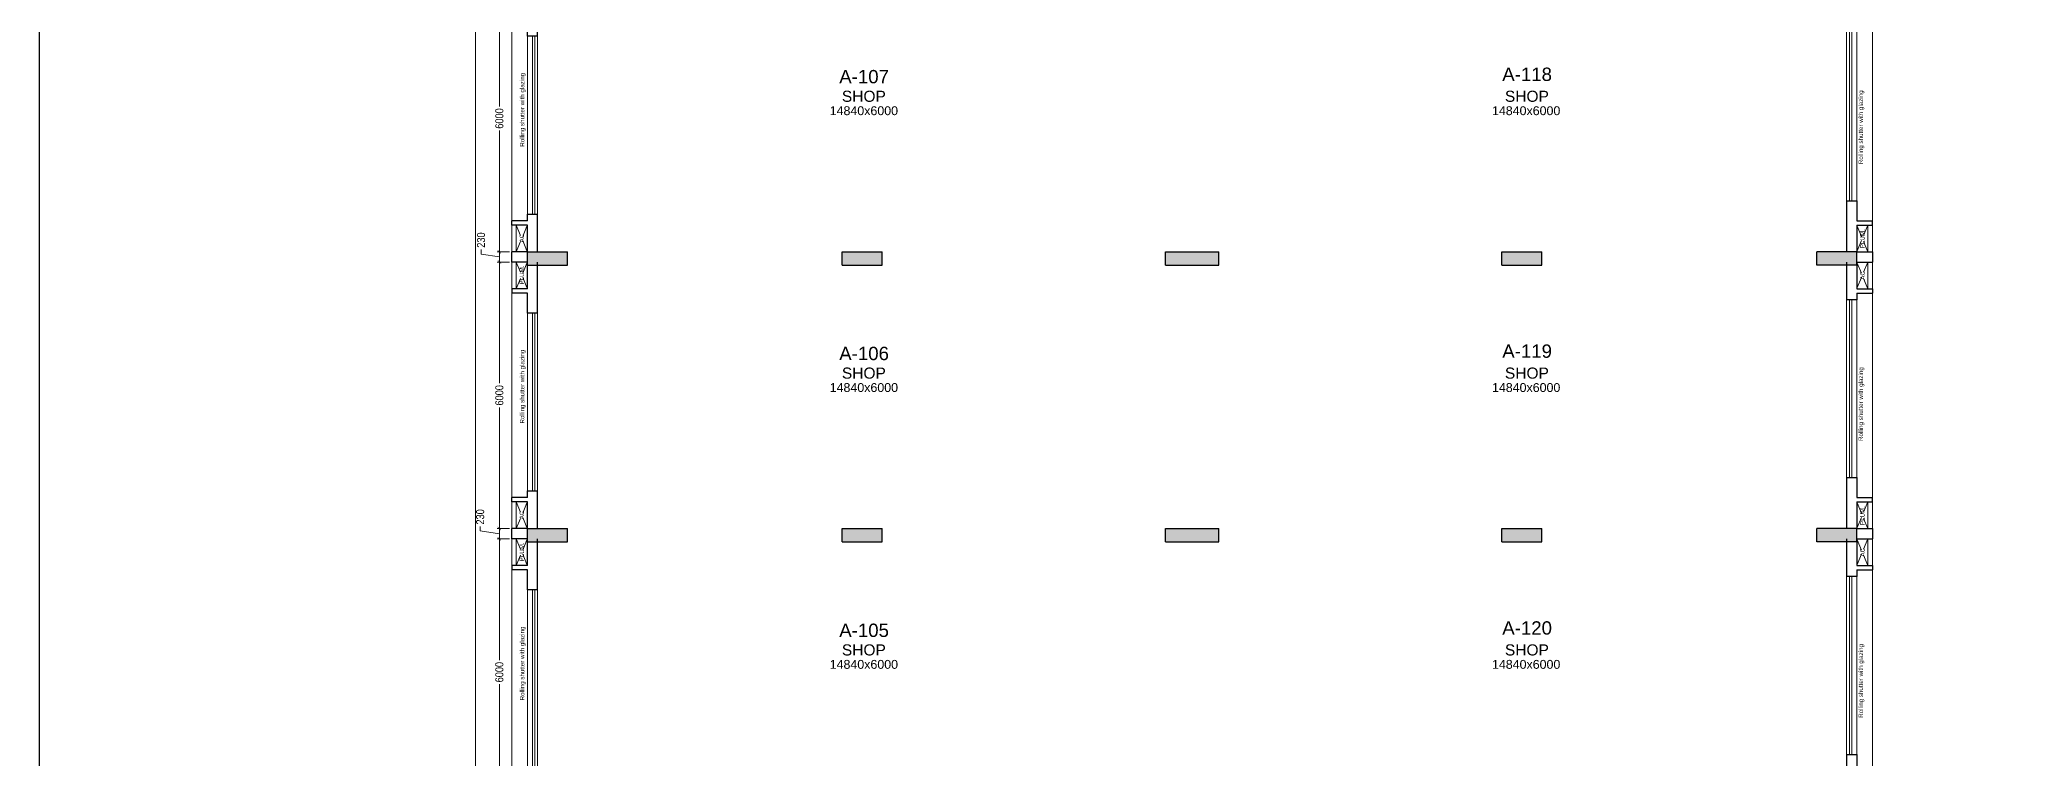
# Model space of a CAD drawing. Header units: metres. Extents: x 9819 to 10514, y 4405 to 4599.
# Drawn here: x 9907.86 to 9952.47, y 4531.92 to 4548.1 of the extents above; entities that cross this region are included whole.
import ezdxf
from ezdxf.enums import TextEntityAlignment as Align

# ---------------------------------------------------------------- set-up
doc = ezdxf.new("R2010")
doc.units = ezdxf.units.M
doc.header["$MEASUREMENT"] = 0
doc.header["$PDMODE"] = 35
doc.header["$PDSIZE"] = 0.3
doc.linetypes.add('HIDDEN', pattern=[0.375, 0.25, -0.125])
doc.layers.add('A_COL. NO', color=4, linetype='Continuous')
doc.layers.add('STRU. COL.', color=1, linetype='Continuous')
for name, color, linetype, lineweight in [('A_COMMENTS', 3, 'Continuous', 0), ('A_DOOR-WIN', 23, 'Continuous', 9), ('A_DOTTED', 8, 'HIDDEN', 0), ('A_EXT DIM', 7, 'Continuous', 5), ('A_FURN', 43, 'Continuous', 9), ('A_LEDGE', 252, 'Continuous', 15), ('A_SHOP NO.', 113, 'Continuous', 5), ('A_SILL 0.09', 9, 'Continuous', 9), ('A_STAIRS', 21, 'Continuous', 9), ('A_TEXT', 7, 'Continuous', 5), ('A_WALL', 7, 'Continuous', 30)]:
    doc.layers.add(name, color=color, linetype=linetype, lineweight=lineweight)
doc.layers.get('A_COL. NO').off()
doc.styles.add('A', font='ARIALN.TTF')
doc.styles.get("Standard").update_dxf_attribs({"font": 'arial.ttf'})
doc.dimstyles.new('DIM IN MM', dxfattribs={"dimtxt": 0.18, "dimasz": 0.075, "dimexe": 0.05, "dimexo": 0.05, "dimgap": 0.05, "dimtad": 0, "dimdec": 0, "dimlfac": 1000, "dimzin": 3, "dimdsep": 46, "dimtxsty": 'A', "dimblk1": 'ARCHTICK', "dimblk2": 'ARCHTICK', "dimsah": 1, "dimcen": 0, "dimclrd": 256, "dimclre": 256, "dimclrt": 256, "dimadec": 0, "dimazin": 0, "dimtfac": 1, "dimtdec": 0, "dimtofl": 0, "dimtmove": 1, "dimatfit": 3, "dimfxl": 1, "dimtolj": 1, "dimtzin": 0, "dimlwd": -1, "dimlwe": -1, "dimarcsym": 0})
doc.dimstyles.new('DIM IN MM LARGE', dxfattribs={"dimtxt": 0.25, "dimasz": 0.1, "dimexe": 0.05, "dimexo": 0.05, "dimgap": 0.05, "dimtad": 0, "dimdec": 0, "dimlfac": 1000, "dimzin": 3, "dimdsep": 46, "dimtxsty": 'A', "dimblk1": 'ARCHTICK', "dimblk2": 'ARCHTICK', "dimsah": 1, "dimcen": 0, "dimclrd": 256, "dimclre": 256, "dimclrt": 256, "dimadec": 0, "dimazin": 0, "dimtfac": 1, "dimtdec": 0, "dimtofl": 0, "dimtmove": 2, "dimatfit": 3, "dimfxl": 1, "dimtolj": 1, "dimtzin": 0, "dimlwd": -1, "dimlwe": -1, "dimarcsym": 0})

# ---------------------------------------------------------------- blocks, each defined once
blk = doc.blocks.new('Typical shops Gr.')
at = {"layer": 'A_DOOR-WIN'}
for p, q in [((30.09499999999862, -1.079999999999018), (30.09500000000226, -5.079999999999018)), ((30.14499999999862, -1.079999999999018), (30.14500000000226, -5.079999999999018)), ((0.4650000000019645, -5.380000000000109), (0.4649999999983265, -1.380000000000109)), ((0.5150000000019646, -5.380000000000109), (0.5149999999983265, -1.380000000000109))]:
    blk.add_line(p, q, dxfattribs=at)
at = {"layer": 'A_DOTTED'}
for p, q in [((0.1000000000003638, -0.8299999999999272), (0.3500000000003638, -0.2299999999995634)), ((0.1000000000003638, -0.2299999999995634), (0.3500000000003638, -0.8299999999999272)), ((30.51000000000022, -0.2299999999995634), (30.26000000000022, -0.8299999999999272)), ((30.51000000000022, -0.8299999999999272), (30.26000006726281, -0.2299999999995634)), ((0.1000000000003638, -6.229999999999563), (0.3500000000003638, -5.6299999999992)), ((0.1000000000003638, -5.6299999999992), (0.3499999327377736, -6.229999999999563)), ((30.51000000000022, -5.6299999999992), (30.26000000000022, -6.229999999999563)), ((30.51000000000022, -6.229999999999563), (30.26000000000022, -5.6299999999992))]:
    blk.add_line(p, q, dxfattribs=at)
at = {"layer": 'A_LEDGE'}
for p, q in [((0, -0.8299999999999272), (0, -0.2299999999995634)), ((0.1000000000003638, -0.8299999999999272), (0.1000000000003638, -0.2299999999995634)), ((30.51000000000022, -0.8299999999999272), (30.51000000000022, -0.2299999999995634)), ((30.61000000000058, -0.8299999999999272), (30.61000000000058, -0.2299999999995634)), ((0, -5.6299999999992), (0, -6.229999999999563)), ((0.1000000000003638, -5.6299999999992), (0.1000000000003638, -6.229999999999563)), ((30.51000000000022, -5.6299999999992), (30.51000000000022, -6.229999999999563)), ((30.61000000000058, -5.6299999999992), (30.61000000000058, -6.229999999999563))]:
    blk.add_line(p, q, dxfattribs=at)
at = {"layer": 'A_SILL 0.09'}
for p, q in [((30.03000000000429, -5.079999999999018), (30.03000000000065, -1.079999999999018)), ((30.26000000000022, -1.079999999999018), (30.26000000000386, -5.079999999999018)), ((0.3500000000003638, -5.380000000000109), (0.3499999999967258, -1.380000000000109)), ((0.5799999999962893, -1.380000000000109), (0.5799999999999272, -5.380000000000109))]:
    blk.add_line(p, q, dxfattribs=at)
at = {"layer": 'A_STAIRS'}
for p, q in [((0, -5.529999999998836), (0, -0.930000000000291)), ((30.61000000000058, -5.529999999998836), (30.61000000000058, -0.930000000000291))]:
    blk.add_line(p, q, dxfattribs=at)
at = {"layer": 'A_WALL'}
for p, q in [((0, -0.2299999999995634), (0, 0)), ((30.61000000000058, 0), (30.61000000000058, -0.2299999999995634)), ((0.3500000000003638, -0.2299999999995634), (0, -0.2299999999995634)), ((0.3500000000021828, -0.8300000000008367), (0.3500000000003638, -0.2299999999995634)), ((0.5799999999981083, -1.380000000000109), (0.5799999999999272, -0.2299999999995634)), ((30.03000000000065, -0.2299999999995634), (30.03000000000065, -1.079999999999018)), ((30.26000000000022, -0.2299999999995634), (30.61000000000058, -0.2299999999995634)), ((30.26000000000022, -0.2299999999995634), (30.26000000000022, -0.8299999999999272)), ((0.3500000000003638, -0.8299999999999272), (0, -0.8299999999999272)), ((0, -0.8299999999999272), (0, -0.930000000000291)), ((30.26000000000022, -0.8299999999999272), (30.61000000000058, -0.8299999999999272)), ((30.61000000000058, -0.8299999999999272), (30.61000000000058, -0.930000000000291)), ((0.3500000000003638, -0.930000000000291), (0, -0.930000000000291)), ((0.3500000000003638, -1.380000000001019), (0.3500000000021828, -0.9300000000012005)), ((30.26000000000022, -1.079999999999018), (30.03000000000065, -1.079999999999018)), ((30.26000000000022, -0.930000000000291), (30.61000000000058, -0.930000000000291)), ((30.26000000000022, -0.930000000000291), (30.26000000000022, -1.079999999999018)), ((0.5799999999981083, -1.380000000000109), (0.3499999999985448, -1.380000000000109)), ((30.03000000000247, -5.079999999999018), (30.03000000000065, -6.229999999999563)), ((30.03000000000247, -5.079999999999018), (30.26000000000204, -5.079999999999018)), ((30.26000000000022, -5.079999999998108), (30.2599999999984, -5.529999999997926)), ((0.3500000000003638, -5.529999999998836), (0, -5.529999999998836)), ((0, -5.6299999999992), (0, -5.529999999998836)), ((0.3500000000003638, -5.6299999999992), (0, -5.6299999999992)), ((0.3500000000003638, -5.529999999998836), (0.3500000000003638, -5.380000000000109)), ((0.3500000000003638, -5.380000000000109), (0.5799999999999272, -5.380000000000109)), ((0.3500000000003638, -6.229999999999563), (0.3500000000003638, -5.6299999999992)), ((0.5799999999999272, -6.229999999999563), (0.5799999999999272, -5.380000000000109)), ((30.26000000000022, -5.529999999998836), (30.61000000000058, -5.529999999998836)), ((30.2599999999984, -5.62999999999829), (30.26000000000022, -6.229999999999563)), ((30.26000000000022, -5.6299999999992), (30.61000000000058, -5.6299999999992)), ((30.61000000000058, -5.6299999999992), (30.61000000000058, -5.529999999998836)), ((0.3500000000003638, -6.229999999999563), (0, -6.229999999999563)), ((30.26000000000022, -6.229999999999563), (30.61000000000058, -6.229999999999563))]:
    blk.add_line(p, q, dxfattribs=at)
at = {"layer": 'A_TEXT'}
for s, p in [('PLUM.', (0.2744808729130455, -0.5230493458975616)), ('AC', (30.4355191270879, -0.531425415357262)), ('Rolling shutter with glazing', (0.2816142194569693, -3.034074505945682)), ('Rolling shutter with glazing', (30.39898605339476, -3.427562601829777)), ('PLUM.', (30.4338138064868, -5.935586397621591)), ('AC', (0.2744808729130455, -5.923049345897198))]:
    blk.add_text(s, height=0.1, rotation=90, dxfattribs=at).set_placement(p, align=Align.CENTER)
for s, height, p in [('SHOP', 0.25, (7.920181948744357, -2.854999999999563)), ('SHOP', 0.25, (22.83720608780095, -2.854999999999563)), ('14840x6000', 0.2, (7.920181948744357, -3.154999999999745)), ('14840x6000', 0.2, (22.82066447797661, -3.154999999999745))]:
    blk.add_text(s, height=height, dxfattribs=at).set_placement(p, align=Align.CENTER)
blk = doc.blocks.new('_ARCHTICK')
at = {"color": 0, "linetype": 'ByBlock', "const_width": 0.15}
blk.add_lwpolyline([(-0.5, -0.5), (0.5, 0.5)], dxfattribs=at)
blk = doc.blocks.new('*D259')
at = {"layer": 'A_EXT DIM', "transparency": 16777216}
for p, q in [((9918.433360298626, 4549.324446157835), (9918.15308908528, 4549.324446157835)), ((9918.203089085278, 4549.324446157835), (9918.203089085278, 4546.595025966839)), ((9918.203089085278, 4543.324446157835), (9918.203089085278, 4546.053866348831)), ((9918.433360298626, 4543.324446157835), (9918.15308908528, 4543.324446157835))]:
    blk.add_line(p, q, dxfattribs=at)
at = {"layer": 'Defpoints', "color": 0, "transparency": 16777216}
for p in [(9918.483360298625, 4549.324446157835), (9918.203089085278, 4543.324446157835), (9918.483360298625, 4543.324446157835)]:
    blk.add_point(p, dxfattribs=at)
at = {"layer": 'A_EXT DIM', "transparency": 16777216, "xscale": 0.075, "yscale": 0.075, "zscale": 0.075}
for p, rotation in [((9918.203089085278, 4549.324446157835), 90), ((9918.203089085278, 4543.324446157835), 270)]:
    blk.add_blockref('_ARCHTICK', p, dxfattribs=dict(at, rotation=rotation))
at = {"layer": 'A_EXT DIM', "transparency": 16777216, "insert": (9918.203089085278, 4546.324446157832), "char_height": 0.18, "attachment_point": 5, "rotation": 90, "style": 'A'}
blk.add_mtext('\\A1;6000', dxfattribs=at)
blk = doc.blocks.new('*D260')
at = {"layer": 'A_EXT DIM', "transparency": 16777216}
for p, q in [((9917.790943754952, 4543.274517099172), (9917.790943754952, 4543.374517099172)), ((9918.203089085282, 4543.209446157835), (9917.790943754952, 4543.274517099172)), ((9918.433360298626, 4543.324446157835), (9918.153089085283, 4543.324446157835)), ((9918.203089085282, 4543.324446157835), (9918.203089085282, 4543.094446157836)), ((9918.433360298626, 4543.094446157836), (9918.153089085283, 4543.094446157836))]:
    blk.add_line(p, q, dxfattribs=at)
at = {"layer": 'Defpoints', "color": 0, "transparency": 16777216}
for p in [(9918.483360298625, 4543.324446157835), (9918.203089085282, 4543.094446157836), (9918.483360298625, 4543.094446157836)]:
    blk.add_point(p, dxfattribs=at)
at = {"layer": 'A_EXT DIM', "transparency": 16777216, "xscale": 0.075, "yscale": 0.075, "zscale": 0.075}
for p, rotation in [((9918.203089085282, 4543.324446157835), 90), ((9918.203089085282, 4543.094446157836), 270)]:
    blk.add_blockref('_ARCHTICK', p, dxfattribs=dict(at, rotation=rotation))
at = {"layer": 'A_EXT DIM', "transparency": 16777216, "insert": (9917.790943754952, 4543.588555298349), "char_height": 0.18, "attachment_point": 5, "rotation": 90, "style": 'A'}
blk.add_mtext('\\A1;230', dxfattribs=at)
blk = doc.blocks.new('*D261')
at = {"layer": 'A_EXT DIM', "transparency": 16777216}
for p, q in [((9918.433360298626, 4543.094446157836), (9918.15308908528, 4543.094446157836)), ((9918.203089085278, 4543.094446157836), (9918.203089085278, 4540.365025966839)), ((9918.203089085278, 4537.094446157836), (9918.203089085278, 4539.823866348832)), ((9918.433360298626, 4537.094446157836), (9918.15308908528, 4537.094446157836))]:
    blk.add_line(p, q, dxfattribs=at)
at = {"layer": 'Defpoints', "color": 0, "transparency": 16777216}
for p in [(9918.483360298625, 4543.094446157836), (9918.203089085278, 4537.094446157836), (9918.483360298625, 4537.094446157836)]:
    blk.add_point(p, dxfattribs=at)
at = {"layer": 'A_EXT DIM', "transparency": 16777216, "xscale": 0.075, "yscale": 0.075, "zscale": 0.075}
for p, rotation in [((9918.203089085278, 4543.094446157836), 90), ((9918.203089085278, 4537.094446157836), 270)]:
    blk.add_blockref('_ARCHTICK', p, dxfattribs=dict(at, rotation=rotation))
at = {"layer": 'A_EXT DIM', "transparency": 16777216, "insert": (9918.203089085278, 4540.094446157832), "char_height": 0.18, "attachment_point": 5, "rotation": 90, "style": 'A'}
blk.add_mtext('\\A1;6000', dxfattribs=at)
blk = doc.blocks.new('*D262')
at = {"layer": 'A_EXT DIM', "transparency": 16777216}
for p, q in [((9917.771418441196, 4537.044517099172), (9917.771418441196, 4537.144517099173)), ((9918.203089085282, 4536.979446157836), (9917.771418441196, 4537.044517099172)), ((9918.433360298626, 4537.094446157836), (9918.153089085283, 4537.094446157836)), ((9918.203089085282, 4537.094446157836), (9918.203089085282, 4536.864446157836)), ((9918.433360298626, 4536.864446157836), (9918.153089085283, 4536.864446157836))]:
    blk.add_line(p, q, dxfattribs=at)
at = {"layer": 'Defpoints', "color": 0, "transparency": 16777216}
for p in [(9918.483360298625, 4537.094446157836), (9918.203089085282, 4536.864446157836), (9918.483360298625, 4536.864446157836)]:
    blk.add_point(p, dxfattribs=at)
at = {"layer": 'A_EXT DIM', "transparency": 16777216, "xscale": 0.075, "yscale": 0.075, "zscale": 0.075}
for p, rotation in [((9918.203089085282, 4537.094446157836), 90), ((9918.203089085282, 4536.864446157836), 270)]:
    blk.add_blockref('_ARCHTICK', p, dxfattribs=dict(at, rotation=rotation))
at = {"layer": 'A_EXT DIM', "transparency": 16777216, "insert": (9917.771418441196, 4537.35855529835), "char_height": 0.18, "attachment_point": 5, "rotation": 90, "style": 'A'}
blk.add_mtext('\\A1;230', dxfattribs=at)
blk = doc.blocks.new('*D263')
at = {"layer": 'A_EXT DIM', "transparency": 16777216}
for p, q in [((9918.433360298626, 4536.864446157836), (9918.15308908528, 4536.864446157836)), ((9918.203089085278, 4536.864446157836), (9918.203089085278, 4534.13502596684)), ((9918.203089085278, 4530.864446157836), (9918.203089085278, 4533.593866348832)), ((9918.433360298626, 4530.864446157836), (9918.15308908528, 4530.864446157836))]:
    blk.add_line(p, q, dxfattribs=at)
at = {"layer": 'Defpoints', "color": 0, "transparency": 16777216}
for p in [(9918.483360298625, 4536.864446157836), (9918.203089085278, 4530.864446157836), (9918.483360298625, 4530.864446157836)]:
    blk.add_point(p, dxfattribs=at)
at = {"layer": 'A_EXT DIM', "transparency": 16777216, "xscale": 0.075, "yscale": 0.075, "zscale": 0.075}
for p, rotation in [((9918.203089085278, 4536.864446157836), 90), ((9918.203089085278, 4530.864446157836), 270)]:
    blk.add_blockref('_ARCHTICK', p, dxfattribs=dict(at, rotation=rotation))
at = {"layer": 'A_EXT DIM', "transparency": 16777216, "insert": (9918.203089085278, 4533.864446157832), "char_height": 0.18, "attachment_point": 5, "rotation": 90, "style": 'A'}
blk.add_mtext('\\A1;6000', dxfattribs=at)
blk = doc.blocks.new('*D217')
at = {"layer": 'A_EXT DIM', "transparency": 16777216}
for p, q in [((9918.153089085277, 4586.714446157836), (9917.617087701457, 4586.714446157836)), ((9917.667087701457, 4586.714446157836), (9917.667087701457, 4553.110445475705)), ((9917.667087701457, 4518.634446157831), (9917.667087701457, 4552.238446839962)), ((9918.153089085277, 4518.634446157831), (9917.617087701457, 4518.634446157831))]:
    blk.add_line(p, q, dxfattribs=at)
at = {"layer": 'Defpoints', "color": 0, "transparency": 16777216}
for p in [(9918.203089085277, 4586.714446157836), (9917.667087701457, 4518.634446157831), (9918.203089085277, 4518.634446157831)]:
    blk.add_point(p, dxfattribs=at)
at = {"layer": 'A_EXT DIM', "transparency": 16777216, "xscale": 0.1, "yscale": 0.1, "zscale": 0.1}
for p, rotation in [((9917.667087701457, 4586.714446157836), 90), ((9917.667087701457, 4518.634446157831), 270)]:
    blk.add_blockref('_ARCHTICK', p, dxfattribs=dict(at, rotation=rotation))
at = {"layer": 'A_EXT DIM', "transparency": 16777216, "insert": (9917.667087701457, 4552.67444615783), "char_height": 0.25, "attachment_point": 5, "rotation": 90, "style": 'A'}
blk.add_mtext('\\A1;68080', dxfattribs=at)
blk = doc.blocks.new('col')
at = {"linetype": 'Continuous'}
blk.add_hatch(color=256, dxfattribs=at).paths.add_polyline_path([(0, 0), (1, -2.842170943040401e-14), (1, 1.000000000000028), (0, 0.9999999999999716), (0, 0)])
at = {"linetype": 'Continuous', "lineweight": 25}
for p, q in [((0, 0.9999999999999716), (1, 1.000000000000028)), ((0, 0.9999999999999716), (0, 0)), ((1, 1.000000000000028), (1, -2.842170943040401e-14)), ((0, 0), (1, -2.842170943040401e-14))]:
    blk.add_line(p, q, dxfattribs=at)
blk = doc.blocks.new('WING-A REVISEC COL.')
at = {"layer": 'STRU. COL.', "yscale": 0.3, "zscale": 0.23, "rotation": 180}
for p, xscale in [((5371.299046379071, -8882.985530492115), -0.9), ((5378.384046377622, -8882.985530330683), -0.9), ((5385.654046313052, -8882.985530322598), -1.2), ((5393.224046377419, -8882.985530196449), -0.9), ((5401.209046378869, -8882.9855304816), 0.9), ((5371.299046445119, -8889.215530492114), -0.9), ((5378.384046377622, -8889.215530330683), -0.9), ((5385.654046313052, -8889.215530322597), -1.2), ((5393.224046377419, -8889.215530196449), -0.9), ((5401.209046377068, -8889.2155303226), 0.9)]:
    blk.add_blockref('col', p, dxfattribs=dict(at, xscale=xscale))

msp = doc.modelspace()

# ---------------------------------------------------------------- linework, layer by layer
msp.add_lwpolyline([(9907.860103562034, 4599.191324230777), (10513.78705017542, 4599.191324230777), (10513.78705017542, 4405.068792565311), (9907.860103562034, 4405.068792565311)], close=True)
at = {"layer": 'A_COMMENTS'}
for points in [[(9918.583360298622, 4543.924446157834), (9918.833360298622, 4543.924446157834), (9918.833360298622, 4543.324445996403), (9918.583360298622, 4543.324445996403)], [(9948.993360298622, 4543.924446157834), (9948.743360298622, 4543.924446157834), (9948.743360298622, 4543.324446157833), (9948.993360298622, 4543.324446157833)], [(9918.583360298622, 4543.094446157834), (9918.833360298624, 4543.094446157834), (9918.833360298624, 4542.494446157829), (9918.583360298622, 4542.494446157829)], [(9948.993360298622, 4543.094446157834), (9948.743360298622, 4543.094446157834), (9948.743360298622, 4542.494446157833), (9948.993360298622, 4542.494446157833)], [(9918.583360298622, 4537.694446157834), (9918.833360298622, 4537.694446157834), (9918.833360298622, 4537.094445996404), (9918.583360298622, 4537.094445996404)], [(9948.993360298622, 4537.694446157834), (9948.743360298622, 4537.694446157834), (9948.743360298622, 4537.094446157834), (9948.993360298622, 4537.094446157834)], [(9918.583360298622, 4536.864446157834), (9918.833360298624, 4536.864446157834), (9918.833360298624, 4536.264446157829), (9918.583360298622, 4536.264446157829)], [(9948.993360298622, 4536.864446157834), (9948.743360298622, 4536.864446157834), (9948.743360298622, 4536.264446157834), (9948.993360298622, 4536.264446157834)]]:
    msp.add_lwpolyline(points, close=True, dxfattribs=at)

# ---------------------------------------------------------------- block references
at = {"layer": 'A_COL. NO'}
msp.add_blockref('WING-A REVISEC COL.', (4547.534313921554, 13426.30997648049), dxfattribs=at)
at = {"layer": 'A_FURN'}
msp.add_blockref('Typical shops Gr.', (9918.483360298622, 4537.094446157834), dxfattribs=at)
at = {"layer": 'A_WALL'}
for p in [(9918.483360298622, 4549.554446157833), (9918.483360298622, 4543.324446157833)]:
    msp.add_blockref('Typical shops Gr.', p, dxfattribs=at)

# ---------------------------------------------------------------- texts
at = {"layer": 'A_SHOP NO.'}
for s, p in [('A-107', (9926.408753937581, 4547.116335292596)), ('A-118', (9941.325610432268, 4547.168976446052)), ('A-106', (9926.408753937581, 4540.886335292596)), ('A-119', (9941.325610432268, 4540.938976446052)), ('A-105', (9926.408753937581, 4534.656335292597)), ('A-120', (9941.325610432268, 4534.708976446054))]:
    msp.add_text(s, height=0.3, dxfattribs=at).set_placement(p, align=Align.CENTER)

# ---------------------------------------------------------------- dimensions: what is measured, and where the dimension line sits
at = {"layer": 'A_EXT DIM'}
for base, p1, p2, dimstyle, picture, middle in [((9917.667087701457, 4518.634446157831), (9918.203089085273, 4586.714446157835), (9918.203089085273, 4518.634446157829), 'DIM IN MM LARGE', '*D217', (9917.667087701457, 4552.67444615783)), ((9918.203089085278, 4543.324446157835), (9918.483360298622, 4549.324446157833), (9918.483360298622, 4543.324446157833), 'DIM IN MM', '*D259', (9918.203089085278, 4546.324446157832)), ((9918.203089085278, 4537.094446157836), (9918.483360298622, 4543.094446157834), (9918.483360298622, 4537.094446157834), 'DIM IN MM', '*D261', (9918.203089085278, 4540.094446157832)), ((9918.203089085278, 4530.864446157836), (9918.483360298622, 4536.864446157834), (9918.483360298622, 4530.864446157834), 'DIM IN MM', '*D263', (9918.203089085278, 4533.864446157832))]:
    dim = msp.add_linear_dim(base=base, p1=p1, p2=p2, angle=90, dimstyle=dimstyle, override={"dimpost": '\\X'}, dxfattribs=at)
    dim.commit()
    dim.dimension.update_dxf_attribs({"geometry": picture, "text_midpoint": middle})
for base, p1, p2, picture, middle in [((9918.203089085282, 4543.094446157836), (9918.483360298622, 4543.324446157833), (9918.483360298622, 4543.094446157834), '*D260', (9917.790943754952, 4543.424517099168)), ((9918.203089085282, 4536.864446157836), (9918.483360298622, 4537.094446157834), (9918.483360298622, 4536.864446157834), '*D262', (9917.771418441196, 4537.194517099168))]:
    dim = msp.add_linear_dim(base=base, p1=p1, p2=p2, angle=90, dimstyle='DIM IN MM', override={"dimpost": '\\X'}, dxfattribs=at)
    dim.commit()
    dim.dimension.update_dxf_attribs({"geometry": picture, "text_midpoint": middle, "dimtype": 128})

doc.saveas('drawing.dxf')
